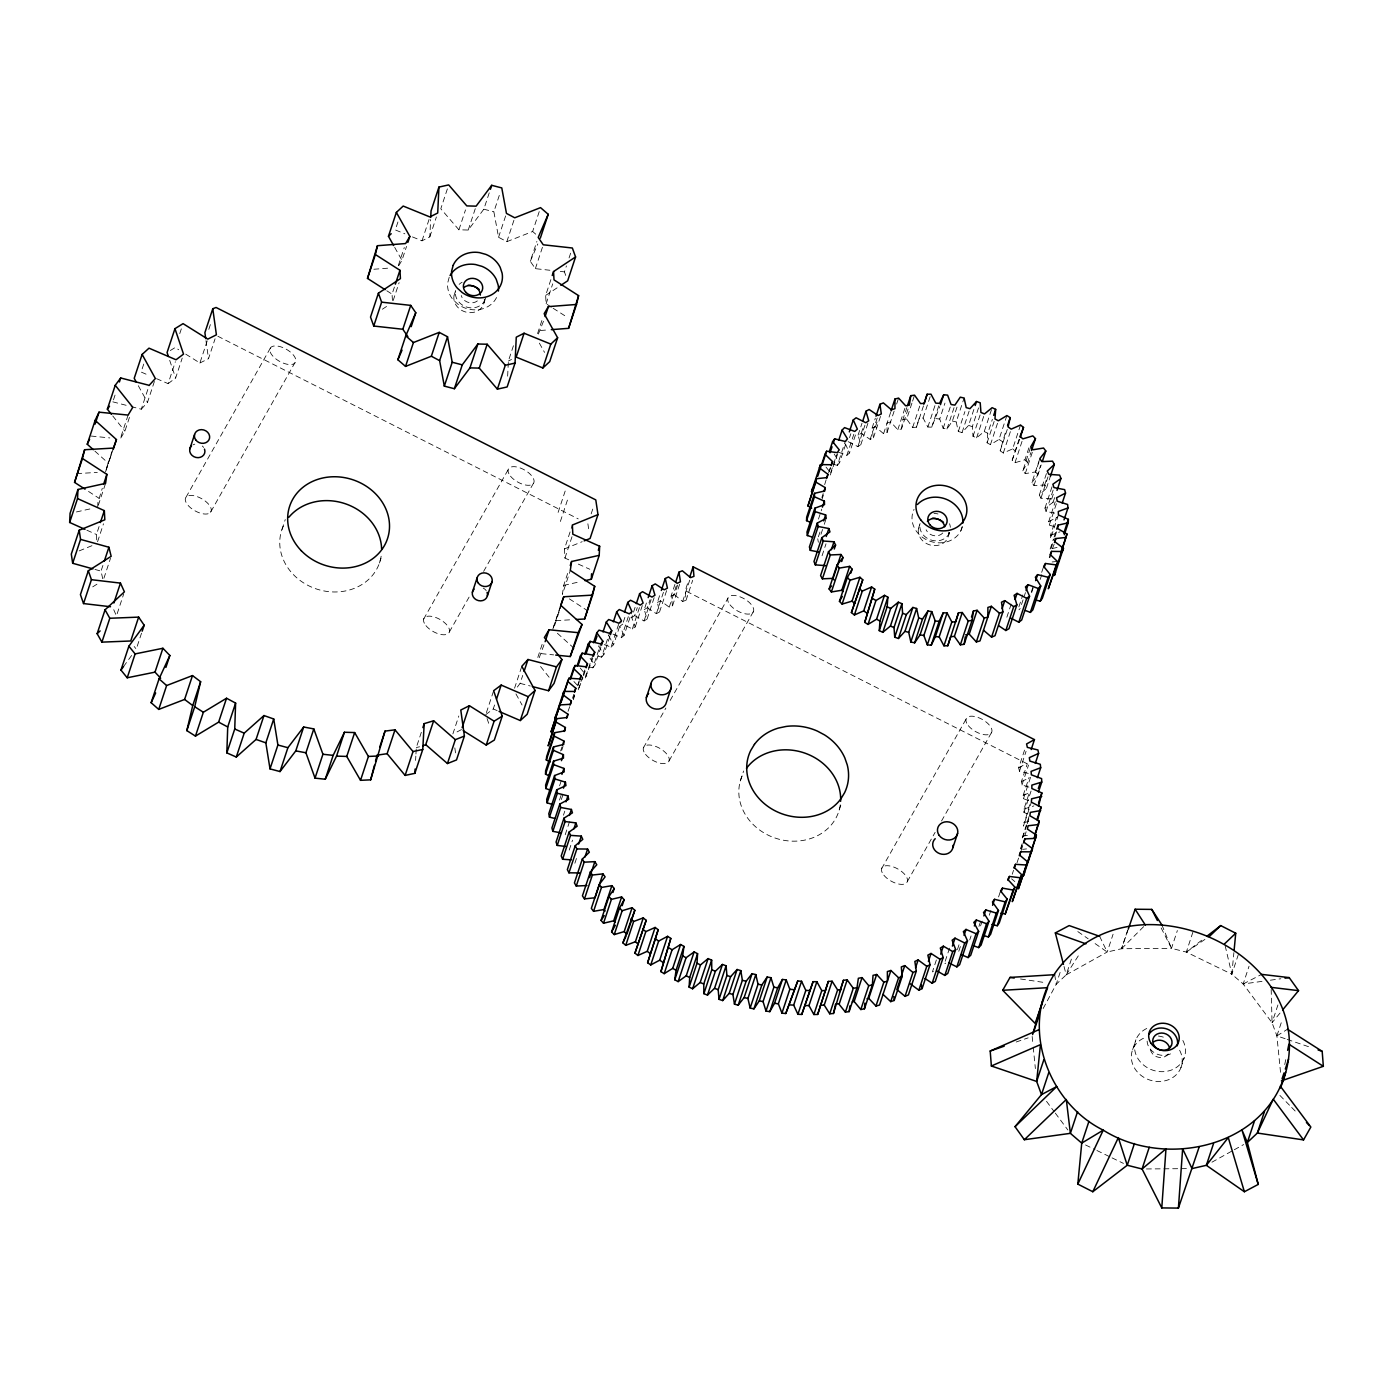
<?xml version="1.0" encoding="UTF-8"?>
<svg xmlns="http://www.w3.org/2000/svg" width="1393" height="1393" viewBox="0 0 1393 1393"><rect width="100%" height="100%" fill="white"/><g stroke="black" fill="none" stroke-linecap="round" stroke-linejoin="round"><path stroke-width="0.75" stroke-dasharray="5 3.75" d="M848.215 441.668L857.862 446.613L860.839 444.663L858.053 435.156L861.222 433.38L870.172 439.37L873.428 437.802L872.035 428.156L875.466 426.763L883.562 433.693L887.045 432.544L887.062 422.915L890.702 421.957L897.806 429.706L901.463 428.992L908.706 407.104M1029.636 804.788L1023.489 826.084L1031.377 802.211M1027.303 813.895L1023.977 812.432L1023.959 809.002L1029.88 791.102M1022.288 837.942L1029.706 814.365M99.077 526.554L96.448 534.512L96.918 543.67M97.684 507.226L97.893 502.647L102.281 488.299M567.648 573.428L563.695 585.373L562.406 594.341L570.294 570.468M568.779 559.812L564.949 558.088L564.461 548.912L572.366 525.039M412.467 236.932L422.009 240.815L429.81 236.862L430.629 219.589M507.644 376.162L508.375 361.048L513.634 345.133M415.584 760.421L415.828 756.12M415.95 753.961L416.315 747.501L421.574 731.586M1006.895 415.567L999.007 439.439L990.44 444.663L987.08 442.8L987.759 433.258L992.373 419.328M1280.533 1072.297L1276.893 1035.887L1272.053 1022.723L1243.183 983.98L1231.83 974.212L1233.885 952.638M901.463 428.992L902.89 419.554L906.843 407.609M1284.729 1064.583L1285.983 1058.471M1020.529 425.022L1012.641 448.894L1003.308 453.021L1000.191 450.81L1006.234 429.584M105.52 471.948L111.875 451.645M552.812 629.131L560.474 606.704M449.19 277.294L447.693 282.971A25.771 22.497 18.3 0 0 453.369 300.052L458.227 304.458A25.771 22.497 18.3 0 0 496.883 296.744M911.927 403.134L906.669 419.049L912.659 427.477L916.437 427.198L919.241 418.109L923.089 418.057L927.86 427.024L931.691 427.198L939.77 406.669M113.477 399.861L115.445 393.888M106.181 469.963L113.425 448.076M106.617 467.56L112.52 451.524M143.74 364.078L141.111 372.035L148.825 375.361M98.346 505.224L105.572 483.354M128.104 415.079L120.216 438.952L124.9 431.168L130.158 415.253M97.58 541.685L103.5 523.768M131.116 406.582L141.285 409.211L149.19 385.339M141.285 409.211L147.484 402.385L155.372 378.513M102.734 578.704L101.01 571.113L102.995 565.158M179.767 333.606L181.734 327.634M156.538 378.67L168.118 383.632L175.361 361.745M103.918 578.217L110.5 558.314M168.118 383.632L175.64 377.991L182.222 358.088M208.811 329.357L211.44 321.4M117.169 613.704L123.751 593.818M185.757 354.153L199.895 362.998L207.783 339.126M199.895 362.998L208.497 358.697L215.079 338.795M141.529 633.171L136.27 649.086L134.181 646.509M281.961 529.514L285.252 519.572M397.928 221.975L395.299 229.932L404.841 233.815M398.363 265.436L404.283 247.536M398.764 265.645L401.95 260.334L406.547 246.404M392.426 300.4L392.06 294.149L394.689 286.192M393.192 300.505L399.112 282.587M422.009 240.815L429.236 218.927M429.81 236.862L436.392 216.96M447.379 188.891L440.797 208.776L458.924 229.793L468.222 230.037L483.824 209.194L489.744 191.294M458.924 229.793L465.506 209.89M468.222 230.037L475.448 208.149M454.101 295.246L455.668 290.475A15.462 13.495 18.3 0 0 465.802 306.773A15.462 13.495 18.3 0 0 484.398 301.184M539.23 211.597L532.648 231.499L506.843 241.668L498.555 237.28L493.871 211.788L499.791 193.888M379.418 563.068L382.065 555.111M498.555 237.28L505.798 215.41M484.085 302.664L485.669 297.893M506.843 241.668L514.087 219.781M549.904 270.259L535.365 268.657L530.298 261.309L536.88 241.424M535.365 268.657L542.608 246.77M551.384 307.139L546.126 303.761L545.638 295.42L551.576 277.52M546.126 303.761L552.708 283.876M537.559 333.606L542.817 317.691M538.36 334.024L543.775 320.529M565.732 275.448L564.444 271.879L566.429 265.906M569.058 257.949L571.026 251.976M452.882 733.902L458.802 716.002M486.401 712.624L493.644 690.736M558.123 512.398L566.011 488.525M485.757 714.609L493.261 708.95L494.585 704.98M560.369 521.47L568.257 497.597M514.557 688.212L521.8 666.324M517.36 687.062L520.094 683.371L522.723 675.413M564.949 558.088L572.836 534.216M537.802 657.444L543.061 641.529M539.23 657.74L545.133 641.703M553.474 627.146L560.717 605.259M591.172 513.843L593.818 505.885M554.762 625.039L560.683 607.122M568.031 711.353L569.894 706.181M572.523 698.224L573.829 694.254M573.185 698.816L574.508 694.846M577.799 684.886L579.105 680.916M573.307 699.721L574.63 695.751M577.921 685.791L579.227 681.821M582.57 676.737L577.956 690.667L582.918 677.747M583.232 674.752L585.861 666.794M583.58 675.762L586.209 667.804M560.613 750.984L561.936 746.996M592.861 655.11L584.956 678.983L592.774 658.227M561.71 750.409L563.033 746.422M589.309 666.951L592.843 667.804L600.731 643.932M592.843 667.804L594.933 665.088L601.515 645.203M598.067 656.12L601.55 657.165L609.455 633.293M559.603 785.791L561.571 779.819M601.55 657.165L603.865 654.588L610.447 634.703M559.498 800.07L561.483 794.097M604.249 644.628L611.074 647.118L618.98 623.246M561.362 799.53L563.329 793.557M611.074 647.118L613.582 644.715L621.47 620.843M623.315 622.131L625.283 616.159M613.024 634.128L621.365 637.715L629.253 613.843M563.451 815.201L564.757 811.214M621.365 637.715L624.047 635.469L631.952 611.597M624.047 635.469L619.885 626.275L622.654 624.116L632.37 628.974L635.243 626.902L631.726 617.552L635.661 605.607M631.726 617.552L634.668 615.567L637.298 607.609M632.37 628.974L640.275 605.102M565.21 834.72L570.468 818.805M635.243 626.902L643.131 603.03M634.668 615.567L644.054 620.965L647.083 619.067L644.245 609.577L647.536 599.617M644.245 609.577L647.327 607.783L649.974 599.826M644.054 620.965L651.959 597.092M569.232 850.096L572.523 840.153M647.083 619.067L654.971 595.194M647.327 607.783L656.364 613.686L659.533 611.997L657.374 602.403L660.665 592.443M656.364 613.686L664.269 589.814M574.874 863.242L576.859 857.27M659.533 611.997L667.439 588.125M657.374 602.403L660.613 600.801L669.249 607.191L672.558 605.694L671.095 596.047L675.03 584.102M669.249 607.191L677.137 583.319M671.095 596.047L674.456 594.654L677.747 584.694M672.558 605.694L680.446 581.821M674.456 594.654L682.64 601.515L686.07 600.209L685.217 590.684L688.508 580.742M682.64 601.515L690.545 577.642M686.07 600.209L692.652 580.324M824.673 484.625L826.589 478.304M828.626 472.697L830.594 466.725M829.305 471.583L830.628 467.595M821.87 497.527L823.176 493.54M822.149 498.92L823.455 494.933M830.768 472.523L836.688 454.623M830.245 474.996L839.161 449.747M818.475 519.101L821.766 509.141M833.815 464.461L837.332 465.349L845.238 441.477M837.332 465.349L839.561 462.72L846.805 440.832M849.521 437.681L850.844 433.711M818.387 536.81L821.034 528.852M838.36 452.133L846.857 455.319L854.762 431.447M820.982 534.25L823.629 526.293M824.273 524.308L826.258 518.335M740.31 780.968L743.601 771.025M846.857 455.319L849.486 453.021L856.068 433.119M858.053 435.156L862.006 423.228M861.222 433.38L863.852 425.422M857.862 446.613L865.105 424.726M822.062 555.755L826.014 543.827M860.839 444.663L868.727 420.79M872.035 428.156L875.326 418.196M870.172 439.37L878.06 415.497M875.466 426.763L878.095 418.805M873.428 437.802L881.316 413.93M883.562 433.693L890.806 411.823M887.045 432.544L894.95 408.671M896.622 404.057L898.589 398.085M897.806 429.706L905.694 405.833M912.589 401.132L914.557 395.177M912.659 427.477L920.547 403.604M916.437 427.198L923.663 405.311M923.089 418.057L930.994 394.184M927.86 427.024L935.765 403.152M931.691 427.198L938.934 405.311M956.991 407.122L952.377 421.052L946.979 428.992L943.165 428.382L939.7 419.014L944.959 403.099M943.165 428.382L951.071 404.51M946.979 428.992L954.222 407.104M918.509 528.26L920.094 523.489A15.462 13.495 18.3 0 0 932.213 540.362A15.462 13.495 18.3 0 0 950.096 530.837M973.864 409.472L968.605 425.387L962.041 432.544L958.314 431.499L956.207 421.905L964.095 398.032M958.314 431.499L964.896 411.597M962.041 432.544L969.946 408.671M839.195 810.029L841.825 802.072M991.468 409.681L984.242 431.551L976.615 437.802L973.028 436.34L972.314 426.676L978.896 406.773M973.028 436.34L980.933 412.467M976.615 437.802L984.503 413.93M948.529 535.609L949.573 532.422M987.08 442.8L994.968 418.927M960.909 530.611L962.215 526.624M990.44 444.663L998.346 420.79M1000.191 450.81L1008.097 426.937M1003.308 453.021L1011.196 429.148M1028.87 447.849L1024.935 459.777L1014.975 462.737L1012.189 460.195L1020.076 436.322M1012.189 460.195L1019.589 439.387M1014.975 462.737L1022.862 438.865M1038.934 461.954L1035.643 471.896L1025.248 473.62L1022.81 470.799L1030.716 446.927M1022.81 470.799L1027.581 462.511L1030.855 452.568M1025.248 473.62L1032.492 451.75M1054.623 513.094L1046.073 511.457L1044.976 508.114L1053.056 502.351L1051.698 498.99L1040.937 498.206L1039.352 494.968L1046.456 488.246L1044.628 485.043L1033.954 485.513L1031.934 482.466L1039.822 458.593M1033.954 485.513L1040.536 465.628M1031.934 482.466L1037.907 474.891L1041.198 464.949M1039.352 494.968L1047.257 471.095M1044.628 485.043L1047.257 477.085M1040.937 498.206L1048.825 474.334M1046.456 488.246L1050.392 476.302M1006.86 617.221L1012.119 601.306M1044.976 508.114L1052.864 484.242M1046.073 511.457L1053.979 487.585M1051.698 498.99L1054.327 491.032M1053.056 502.351L1055.041 496.378M1018.875 606.878L1022.81 594.933M1054.501 526.711L1049.295 525.074L1048.685 521.661L1055.25 501.759M1021.487 604.562L1025.44 592.634M1049.295 525.074L1057.2 501.201M1031.325 591.955L1033.293 585.983M1031.673 592.565L1033.641 586.592M1058.436 514.94L1050.531 538.812L1050.409 535.382L1056.329 517.465M1041.685 572.349L1043.67 566.376M1040.205 579.418L1042.852 571.461M1050.148 549.034L1053.439 539.091M1054.101 537.106L1056.73 529.148M1051.088 548.442L1054.379 538.499M1055.041 536.497L1057.008 530.541M1052.499 548.494L1054.153 544.193M936.357 959.986L932.422 971.931L933.972 971.025M949.521 948.18L944.262 964.095L945.743 963.103M957.426 949.556L959.394 943.601M1028.278 773.428L1019.467 771.252L1018.683 767.839L1024.604 749.939M958.784 951.297L961.414 943.34M1019.467 771.252L1026.049 751.367M1028.922 787.097L1021.974 784.956L1021.435 781.525L1027.355 763.625M969.737 939.892L971.06 935.922M1021.974 784.956L1028.539 765.07M978.931 926.449L980.898 920.477M1028.591 800.592L1023.472 798.694L1023.193 795.264L1029.114 777.364M980.585 925.875L983.214 917.917M1023.472 798.694L1031.377 774.821M989.291 915.236L991.92 907.278M1023.977 812.432L1031.882 788.56M998.572 896.953L1000.54 890.98M1022.654 837.628L1026.606 825.701M1027.25 823.698L1029.235 817.726M1012.223 874.282L1013.547 870.294M1022.183 843.67L1020.216 849.643L1026.537 848.912M1024.83 835.713L1026.136 831.743M1020.825 848.981L1022.131 844.994M1016.994 862.807L1018.701 857.775M1021.173 850.514L1023.803 842.556M1060.125 972.418L1056.207 984.276L1043.165 1008.515M1054.693 974.682L1056.207 984.276L1066.202 974.856L1071.426 959.046M1064.026 966.463L1066.202 974.856L1107.209 952.011L1113.077 934.233M1095.107 943.601L1107.209 952.011L1121.539 948.737L1128.069 928.992M1132.666 1049.591L1135.904 1039.805M1128.33 928.974L1121.539 948.737L1171.478 948.337L1177.364 930.559M1238.36 954.466L1231.83 974.212L1186.314 952.081L1192.843 932.317M1180.898 1067.735L1184.12 1057.949M1262.006 981.369L1243.183 983.98L1249.051 966.202M1279.993 1013.094L1272.053 1022.723L1277.938 1004.945M1285.13 1038.69L1276.893 1035.887L1282.117 1020.094M210.552 512.293L211.266 510.622A14.435 6.93 29.5 0 0 193.766 495.699A14.435 6.93 29.5 0 0 189.152 506.512A14.435 6.93 29.5 0 0 210.552 512.293L295.821 361.135A14.435 6.93 29.5 0 0 278.321 346.213A14.435 6.93 29.5 0 0 273.707 357.026A14.435 6.93 29.5 0 0 295.107 362.807M530.298 261.309L537.802 243.949M643.444 747.78L665.889 708.027M670.172 700.453L727.912 598.241M669.075 760.857L753.543 611.318M881.665 868.553L966.133 719.032M907.331 881.543L935.121 832.335M941.546 820.982L991.799 732.021M186.035 497.197L270.59 347.71M423.698 619.014L508.253 469.528M449.382 631.934L469.72 595.978M483.632 571.391L533.937 482.448M1168.222 1053.944L1167.891 1054.466A9.786 8.55 18.3 0 1 1156.625 1056.73A9.786 8.55 18.3 0 1 1150.374 1047.344M1066.202 974.856L1080.132 952.969M123.524 666.585L132.439 654.344M1018.962 609.786L1020.181 608.549M1121.539 948.737L1145.29 925.004M1161.17 927.947L1171.478 948.337L1186.314 952.081L1203.535 938.83M1186.314 952.081L1209.594 936.235M382.378 309.229L387.463 305.851M545.638 295.42L557.513 287.567M92.722 586.871L97.998 583.528M1276.893 1035.887L1287.498 1029.235M170.312 350.531L175.17 347.519L178.687 349.73M461.483 729.584L454.397 733.293M1211.945 1162.197L1232.439 1150.775M1234.302 1149.747L1243.636 1144.558M1018.683 767.839L1026.571 763.486L685.217 590.684M1048.685 521.661L1057.635 516.942M1243.183 983.98L1261.623 974.369M508.375 361.048L511.492 359.464M1021.435 781.525L1028.852 778.13M79.192 550.897L92.983 545.272M564.461 548.912L582.204 541.685M1023.193 795.264L1030.872 792.338M1050.409 535.382L1060.073 531.813M1016.176 1042.016L1028.156 1037.855M1023.959 809.002L1033.85 805.938M1023.698 822.688L1031.83 820.703M1052.185 548.563L1060.352 546.683M76.441 511.945L91.311 508.637M563.695 585.373L580.707 581.595M416.315 747.501L419.572 746.805M1022.462 836.253L1030.768 834.773M1270.381 980.202L1280.846 978.757M902.89 419.554L906.669 419.049M1052.115 561.971L1058.454 561.292M373.899 269.249L389.047 268.083M540.484 330.489L549.138 329.828M76.737 473.603L97.301 472.419M555.859 620.634L570.259 619.815M1146.422 1168.953L1187.672 1168.623M91.137 436.044L109.821 437.924M541.181 653.63L553.63 654.884M935.835 418.614L939.7 419.014M560.299 271.409L564.444 271.879M1020.512 978.983L1045.708 982.709M952.377 421.052L956.207 421.905M483.824 209.194L493.871 211.788M112.816 401.846L129.079 406.059M520.094 683.371L530.263 686M94.95 569.441L101.01 571.113M1287.184 1039.404L1309.838 1047.118M968.605 425.387L972.314 426.676M493.261 708.95L497.127 710.604M578.339 564.113L589.814 569.267M86.871 530.211L96.448 534.512M984.242 431.551L987.759 433.258M1085.53 1144.959L1095.002 1149.573M1096.9 1150.496L1110.169 1156.956M1112.067 1157.879L1123.455 1163.399M217.848 336.253L578.199 518.875M999.007 439.439L1002.281 441.511M553.143 308.271L567.195 317.256M386.801 290.771L392.06 294.149M569.371 598.868L586.819 610.221M88.525 491.45L98.99 498.241M1077.816 931.586L1088.177 938.795M1012.641 448.894L1015.636 451.315M1011.579 878.844L1014.835 881.595M532.648 231.499L535.713 234.163M557.392 633.258L574.125 648.354M94.863 451.088L108.567 463.451M1279.888 1095.403L1290.214 1105.955M1291.677 1107.452L1297.58 1113.477M1024.935 459.777L1027.581 462.511M573.916 681.525L579.627 687.707M580.237 668.048L586.853 676.145M826.032 467.125L831.255 473.62M540.536 666.498L549.991 678.339M112.746 415.95L124.9 431.168M1035.643 471.896L1037.907 474.891M1046.526 1101.341L1054.048 1111.457M1055.319 1113.129L1067.874 1129.984M590.11 658.349L594.933 665.088M598.415 645.882L603.865 654.588M834.198 453.996L839.561 462.72M115.723 614.278L112.572 606.982M539.352 343.131L544.541 352.377M394.689 247.379L401.95 260.334M515.95 693.906L522.062 705.015M138.307 385.722L147.484 402.385M608.758 635.73L613.582 644.715M1099.634 936.305L1107.209 952.011M845.377 443.827L849.486 453.021M1161.936 925.022L1171.478 948.337M487.062 718.527L489.047 724.395M169.702 360.352L175.64 377.991M818.353 542.225L817.743 538.795M1225.161 945.76L1231.83 974.212M587.881 523.785L588.821 530.071M454.832 747.919L455.668 753.944M205.99 340.658L208.497 358.697M1032.161 1036.462L1033.014 1045.029M1033.223 1047.17L1035.382 1068.588M1271.182 989.413L1272.053 1022.723M381.142 556.225A51.541 44.994 18.3 0 1 315.88 588.786A51.541 44.994 18.3 0 1 284.868 523.071M193.018 444.855A7.731 6.756 18.3 0 1 194.794 444.175M202.298 446.021A7.731 6.756 18.3 0 1 203.622 447.449M483.214 588.125A7.731 6.756 18.3 0 1 486.209 590.649M477.346 300.923A9.786 8.55 18.3 0 1 461.257 295.525M484.329 299.129A15.462 13.495 18.3 0 1 466.167 312.154A15.462 13.495 18.3 0 1 455.372 291.955M459.15 284.364A15.462 13.495 18.3 0 1 462.145 282.222M962.284 526.937A25.771 22.497 18.3 0 1 929.584 541.076A25.771 22.497 18.3 0 1 914.034 509.385M942.765 532.997A9.786 8.55 18.3 0 1 926.153 529.81M948.755 532.074A15.462 13.495 18.3 0 1 930.628 545.133A15.462 13.495 18.3 0 1 919.78 524.969M934.006 513.46A15.462 13.495 18.3 0 1 937.994 513.965M949.538 523.733A15.462 13.495 18.3 0 1 950.339 527.285M1170.503 1053.874A15.462 13.495 18.3 0 1 1147.118 1041.111M1179.627 1050.252A25.771 22.497 18.3 0 1 1168.03 1079.906A25.771 22.497 18.3 0 1 1133.937 1067.073A25.771 22.497 18.3 0 1 1145.516 1037.419M1158.454 1036.061A25.771 22.497 18.3 0 1 1164.966 1037.698M1182.849 1040.467A25.771 22.497 18.3 0 1 1171.269 1070.103A25.771 22.497 18.3 0 1 1137.176 1057.287A25.771 22.497 18.3 0 1 1148.755 1027.634M840.292 804.841A51.541 44.994 18.3 0 1 776.545 838.516A51.541 44.994 18.3 0 1 742.835 774.369M510.5 476.18A14.435 6.93 29.5 0 0 532.944 483.963A14.435 6.93 29.5 0 0 519.815 467.822A14.435 6.93 29.5 0 0 510.5 476.18M425.962 625.666A14.435 6.93 29.5 0 0 448.389 633.449A14.435 6.93 29.5 0 0 435.278 617.308A14.435 6.93 29.5 0 0 425.962 625.666M730.036 604.858A14.435 6.93 29.5 0 0 752.516 612.816A14.435 6.93 29.5 0 0 739.631 596.674A14.435 6.93 29.5 0 0 730.036 604.858M968.327 725.649A14.435 6.93 29.5 0 0 990.789 733.519A14.435 6.93 29.5 0 0 977.782 717.378A14.435 6.93 29.5 0 0 968.327 725.649M645.568 754.379A14.435 6.93 29.5 0 0 668.048 762.354A14.435 6.93 29.5 0 0 655.163 746.213A14.435 6.93 29.5 0 0 645.568 754.379M883.859 875.187A14.435 6.93 29.5 0 0 906.321 883.058A14.435 6.93 29.5 0 0 893.313 866.899A14.435 6.93 29.5 0 0 883.859 875.187"/><path stroke-width="1.5" d="M1020.233 437.402L1023.524 427.442L1020.529 425.022L1011.196 429.148L1008.097 426.937L1010.186 417.639L1006.895 415.567L998.346 420.79L994.968 418.927L995.664 409.368L992.129 407.679L984.503 413.93L980.933 412.467L980.219 402.803L976.51 401.515L969.946 408.671L966.202 407.627L964.095 398.032L960.282 397.179L954.884 405.119L951.071 404.51L947.606 395.142L943.723 394.741L939.596 403.326L935.765 403.152L930.994 394.184L927.129 394.236L924.325 403.326L920.547 403.604L914.557 395.177L910.778 395.682L909.368 405.119L905.694 405.833L898.589 398.085L894.95 399.042L894.95 408.671L891.45 409.821L883.354 402.89L879.923 404.283L875.988 416.211M1285.6 1072.175C1264.513 1147.588 1164.861 1168.988 1103.239 1130.158C1043.653 1100.696 1015.863 1014.661 1063.399 962.546C1146.195 868.396 1332.526 964.374 1280.376 1087.968M548.859 775.657L545.534 774.195L545.621 770.782L553.526 746.909L563.695 744.437L563.904 741.041L554.222 736.113L554.553 732.718L564.931 730.872L565.401 727.512L556.033 722.044L556.625 718.701L567.177 717.482L567.891 714.174L558.906 708.201L559.742 704.928L570.399 704.318L571.374 701.079L562.789 694.619L563.869 691.416L574.612 691.45L575.814 688.281L567.665 681.386L568.988 678.252L579.767 678.931L581.212 675.849L573.55 668.518L575.1 665.488L585.861 666.794L587.515 663.834L580.376 656.103L582.152 653.195L592.861 655.11L594.741 652.272L588.142 644.175L590.127 641.389L600.731 643.932L602.838 641.215L596.796 632.788L599.007 630.158L609.455 633.293L611.753 630.716L606.321 622.009L608.724 619.519L618.98 623.246L621.47 620.843L616.664 611.858L619.258 609.525L629.253 613.843L631.952 611.597L627.773 602.403L630.541 600.244L640.275 605.102L643.131 603.03L639.613 593.679L642.556 591.694L651.959 597.092L654.971 595.194L652.133 585.704L655.232 583.911L664.269 589.814L667.439 588.125L665.279 578.513L668.518 576.928L677.137 583.319L680.446 581.821L678.983 572.175L682.344 570.782L690.545 577.642L693.958 576.336L693.122 566.812L1034.459 739.613L1031.168 749.556M545.534 774.195L553.439 750.322L553.526 746.909M553.439 750.322L563.416 754.693L563.451 758.123L553.543 761.187L545.638 785.06L545.795 788.508L550.914 790.406M1038.481 806.286L1041.86 792.93L1031.882 788.56L1031.847 785.13L1041.755 782.065L1041.598 778.617L1031.377 774.821L1031.081 771.391L1040.693 767.717L1040.292 764.287L1029.862 761.083L1029.323 757.653L1038.603 753.404L1037.942 749.991L1027.355 747.379L1026.571 743.966L1034.459 739.613M205.711 338.656L204.893 332.631L212.781 308.758L216.054 307.47L595.786 499.913L597.98 514.609L572.366 525.039L572.836 534.216L599.634 546.248L599.216 555.354L571.6 561.501L570.294 570.468L594.724 586.349L592.53 595.124L563.765 596.761L560.717 605.259L582.03 624.482L578.147 632.666L549.068 629.758L544.384 637.541L561.936 659.533L556.469 666.864L527.999 659.498L521.8 666.324L535.051 690.423L528.173 696.674L501.167 685.077L493.644 690.736L502.211 716.194L494.115 721.191L469.389 705.711L460.787 710.03L464.391 736.079L455.337 739.666L433.641 720.79L424.203 723.629L422.758 749.469L414.853 773.341L405.119 775.413L413.007 751.541L395.003 729.828L385.025 731.099L370.66 779.836L360.526 780.324L368.414 756.451L354.658 732.561L344.437 732.248L336.549 756.12L325.248 779.244L315.027 778.13L322.932 754.257L313.808 728.905L303.674 727.007L295.786 750.879L280.01 771.565L270.016 768.884L277.904 745.011L273.724 718.98L263.974 715.549L256.068 739.422L236.288 757.043L226.833 752.882L227.721 726.972L235.609 703.099L226.537 698.241L203.361 712.241L195.455 736.113L186.819 730.611L192.739 705.572L200.627 681.699L192.495 675.57L166.62 685.548L158.732 709.42L151.158 702.716L159.063 678.844L169.842 655.476L162.911 648.267L135.121 653.909L127.216 677.782L155.006 672.14L162.911 648.267M226.833 752.882L234.738 729.009L235.609 703.099M879.923 404.283L881.316 413.93L878.06 415.497L869.11 409.49L865.958 411.283L868.727 420.79L865.767 422.741L856.103 417.796L853.265 419.955L857.374 429.148L854.762 431.447L844.558 427.616L842.086 430.124L847.466 438.847L845.238 441.477L834.668 438.83L832.614 441.616L839.161 449.747L837.35 452.638L826.606 451.228L825.004 454.257L832.596 461.64L831.255 464.74L820.512 464.6L819.38 467.822L827.912 474.316L827.042 477.59L816.472 478.704L815.828 482.082L825.161 487.585L824.778 490.963L814.574 493.314L814.452 496.779L824.395 501.184L824.517 504.614L814.853 508.184L806.965 532.056L807.331 535.539L812.537 537.158M1023.524 427.442L1020.076 436.322L1022.862 438.865L1032.822 435.905L1035.469 438.638L1030.716 446.927L1033.136 449.747L1043.549 448.024L1045.795 451.019L1039.822 458.593L1041.842 461.64L1052.516 461.17L1054.344 464.374L1047.257 471.095L1048.825 474.334L1059.603 475.117L1060.961 478.478L1052.864 484.242L1053.979 487.585L1064.652 489.639L1065.523 493.07L1056.573 497.789L1057.2 501.201L1067.595 504.458L1067.961 507.94L1058.314 511.51L1058.436 514.94L1068.379 519.345L1068.239 522.81L1058.053 525.161L1057.67 528.539L1066.986 534.041L1058.454 561.292M810.534 522.41L806.547 520.651L806.686 517.186L814.574 493.314M84.956 529.34L69.65 522.462L70.068 513.355L77.956 489.483L105.572 483.354L106.878 474.369L82.448 458.506L84.642 449.73L113.425 448.076L116.455 439.579L95.142 420.355L99.042 412.171L128.104 415.079L132.788 407.296L115.236 385.304L120.703 377.973L149.19 385.339L155.372 378.513L142.121 354.431L148.999 348.163L176.023 359.76L183.528 354.118L174.961 328.661L183.058 323.646L207.783 339.126L216.403 334.825L212.781 308.758M69.65 522.462L77.538 498.59L77.956 489.483M77.538 498.59L104.336 510.639L104.823 519.798L79.192 530.245L71.304 554.118L72.662 563.277L92.913 568.884M584.956 580.655L591.329 579.227L591.572 573.777M430.733 217.43L431.046 210.952L438.934 187.08L448.685 184.903L466.812 205.903L476.11 206.164L491.712 185.321L501.776 187.916L506.46 213.408L514.748 217.796L540.536 207.627L548.215 214.296L540.31 238.168M438.934 187.08L437.715 212.99L429.897 216.942L403.186 206.06L396.361 212.415L388.455 236.288L393.644 245.534M396.361 212.415L409.838 236.444L405.607 243.549L377.468 245.708L375.379 254.536L399.948 270.277L400.435 278.617L378.408 293.209L381.63 302.159L410.709 305.38L415.776 312.728L405.763 335.87L397.876 359.742L405.537 366.411L413.425 342.539L439.23 332.37L447.519 336.758L439.631 360.63L444.315 386.122L454.362 388.717L469.963 367.874L479.262 368.118L497.388 389.135L507.139 386.958L515.044 363.085L516.263 337.176L524.081 333.223L550.792 344.106L557.618 337.75L544.141 313.704L548.372 306.617L576.51 304.458L578.6 295.629L554.014 279.889L553.543 271.548L575.57 256.939L572.349 248.006L543.253 244.785L538.203 237.437L548.215 214.296M414.853 773.341L415.097 769.04M876.65 974.473L868.744 998.346L875.953 1006.042L883.841 982.169L876.65 974.473L873.028 975.344L872.384 984.921L864.478 1008.793L860.822 1009.542L868.727 985.669L862.058 977.607L858.367 978.269L857.008 987.724L849.121 1011.597L845.394 1012.136L853.282 988.264L847.188 979.871L843.427 980.289L833.484 1013.477L829.706 1013.791L837.611 989.918L832.109 981.229L828.313 981.438L817.674 1014.435L813.878 1014.522L821.766 990.649L816.89 981.699L813.059 981.682L801.759 1014.435L797.928 1014.296L805.816 990.423L801.567 981.264L797.736 981.02L785.774 1013.512L781.943 1013.146L789.831 989.274L786.244 979.923L782.413 979.453L774.525 1003.326L769.807 1011.649L765.993 1011.074L773.881 987.202L770.973 977.712L767.16 977.015L759.272 1000.888L753.926 1008.863L750.148 1008.062L758.036 984.189L755.807 974.595L752.046 973.69L744.141 997.562L738.203 1005.171L734.459 1004.144L742.365 980.272L740.815 970.625L737.106 969.493L729.218 993.366L722.706 1000.574L719.014 999.338L726.92 975.466L726.084 965.802L722.445 964.461L714.539 988.334L707.487 995.09L703.883 993.662L711.771 969.789L711.649 960.143L708.097 958.593L700.191 982.465L692.617 988.769L689.117 987.115L689.692 977.538L697.58 953.665L694.132 951.924L686.07 957.74L678.165 981.612L674.769 979.767L676.058 970.294L683.946 946.422L680.602 944.489L672.088 949.782L664.2 973.655L660.926 971.635L670.799 938.429L667.595 936.322L658.663 941.059L650.757 964.931L647.623 962.737L658.192 929.723L655.128 927.442L645.83 931.621L637.924 955.494L634.947 953.125L646.178 920.338L643.27 917.883L633.641 921.487L625.736 945.359L622.915 942.835L634.825 910.308L632.091 907.714L622.149 910.726L614.243 934.599L611.614 931.917L619.502 908.044L624.151 899.704L621.609 896.953L611.405 899.356L603.517 923.228L601.062 920.425L608.95 896.552L614.226 888.525L611.875 885.652L601.48 887.445L593.575 911.318L603.97 909.525L611.875 885.652M689.117 987.115L697.005 963.242L697.58 953.665M864.478 1008.793L864.879 1003.047M1199.199 1146.874L1178.408 1208.097L1161.779 1207.923L1165.976 1148.859L1142.068 1168.988L1127.25 1165.245L1092.809 1191.729L1077.816 1184.102L1081.734 1143.113L1088.926 1121.382M1178.408 1208.097L1182.64 1148.877L1192.025 1168.588L1206.355 1165.314L1228.278 1137.576L1244.384 1191.746L1258.227 1184.416L1247.362 1142.469L1241.981 1130.019L1258.227 1184.416M977.12 610.291L969.232 634.163L976.336 641.912L984.242 618.039L977.12 610.291L973.463 611.005L972.035 620.442L964.148 644.315L960.369 644.82L968.257 620.947L962.267 612.52L958.488 612.798L947.797 645.76L943.949 645.812L951.837 621.94L947.066 612.972L943.235 612.798L935.347 636.671L931.203 645.255L927.338 644.855L935.225 620.982L931.76 611.614L927.947 611.005L920.059 634.877L914.661 642.817L910.83 641.964L918.718 618.092L916.611 608.497L912.885 607.452L904.997 631.325L898.433 638.482L894.724 637.193L902.612 613.32L901.898 603.674L898.311 602.194L890.423 626.066L882.796 632.318L879.262 630.629L879.958 621.069L887.863 597.197L884.485 595.333L875.936 600.557L868.031 624.43L864.74 622.358L874.734 589.187L871.618 586.975L862.284 591.102L854.397 614.975L851.402 612.554L862.755 579.801L859.951 577.259L850.009 580.219L842.103 604.092L839.457 601.358L847.362 577.486L852.116 569.197L849.678 566.376L839.283 568.1L831.377 591.973L841.79 590.249L849.678 566.376M879.262 630.629L887.167 606.756L887.863 597.197M1234.094 950.479L1235.73 933.223L1220.738 925.596L1206.965 936.183M550.2 761.954L546.317 759.986L546.665 756.591L554.553 732.718M1037.437 820.477L1041.076 807.139L1031.377 802.211L1031.604 798.816L1041.772 796.343M674.769 979.767L682.674 955.894L683.946 946.422M849.121 1011.597L849.922 1005.92M964.148 644.315L965.279 636.775M1034.059 838.464L1039.248 821.208L1029.88 815.741L1030.35 812.38L1040.728 810.534M1066.359 537.419L1055.79 538.534L1054.919 541.807L1063.451 548.302L1054.431 575.396L1055.563 572.175M811.666 508.149L807.94 505.955L816.472 478.704M1287.637 1050.322L1288.891 1044.21L1323.35 1066.307L1322.183 1051.332L1287.498 1029.235M660.926 971.635L670.799 938.429M833.484 1013.477L835.539 1004.161L838.69 1003.778L845.394 1012.136M864.74 622.358L874.734 589.187M1032.579 1034.599L1042.312 1001.706M186.819 730.611L194.707 706.739L200.627 681.699M385.043 289.64L367.491 278.408L377.468 245.708M551.297 329.653L568.605 328.33L578.6 295.629M85.025 489.169L74.56 482.378L84.642 449.73M576.423 619.467L584.642 618.997L594.724 586.349M1038.656 824.534L1028.104 825.77L1027.39 829.079L1036.392 835.051L1035.556 838.325L1024.882 838.934L1023.925 842.173L1032.509 848.633L1023.524 875.709L1024.604 872.506M370.66 779.836L374.438 765.332M375.518 761.187L377.137 754.971M647.623 962.737L658.192 929.723M817.674 1014.435L828.313 981.438M947.797 645.76L950.601 636.671L954.379 636.392L960.369 644.82M958.488 612.798L955.702 621.887L951.837 621.94M74.56 482.378L82.448 458.506M93.348 449.713L87.254 444.228L95.142 420.355M95.09 424.116L99.042 412.171M111.388 414.261L107.348 409.176L115.236 385.304M119.398 381.961L120.703 377.973M72.662 563.277L80.568 539.404L79.192 530.245M142.121 354.431L134.216 378.304L136.253 382.013M113.181 449.521L116.455 439.579M103.587 484.329L106.878 474.369M100.383 522.567L104.336 510.639M80.568 539.404L108.915 547.24L111.161 556.329L88.316 570.764L80.428 594.637L83.528 603.569L110.5 606.739M83.528 603.569L91.433 579.697L88.316 570.764M174.961 328.661L167.073 352.533L168.379 356.434M104.301 561.17L108.915 547.24M105.05 609.821L109.803 618.266L138.638 617.116L130.75 640.989L101.898 642.138L97.144 633.693L105.05 609.821L124.412 591.833L120.46 583.11L91.433 579.697M113.878 602.995L120.46 583.11M101.898 642.138L109.803 618.266M189.796 448.981L194.532 434.651M127.216 677.782L120.965 670.085L128.87 646.213L144.175 625.213L138.638 617.116M142.19 631.186L144.175 625.213M165.889 667.421L169.842 655.476M158.732 709.42L184.607 699.443L192.495 675.57M195.455 736.113L218.631 722.114L226.537 698.241M367.491 278.408L375.379 254.536M378.408 293.209L370.521 317.082L373.742 326.032L402.821 329.253L407.888 336.601M373.742 326.032L381.63 302.159M236.288 757.043L244.193 733.171L263.974 715.549M407.87 242.417L409.838 236.444M395.351 284.189L399.948 270.277M270.016 768.884L265.837 742.852L273.724 718.98M402.821 329.253L410.709 305.38M411.179 326.659L415.776 312.728M280.01 771.565L287.898 747.693L303.674 727.007M405.537 366.411L431.342 356.242L439.23 332.37M490.406 189.309L491.712 185.321M315.027 778.13L305.92 752.777L313.808 728.905M444.315 386.122L452.203 362.25L447.519 336.758M325.248 779.244L333.153 755.372L344.437 732.248M454.362 388.717L462.267 364.844L477.869 344.001L487.167 344.245L505.293 365.262L497.388 389.135M469.963 367.874L477.869 344.001M360.526 780.324L346.753 756.434L354.658 732.561M479.262 368.118L487.167 344.245M379.767 747.014L385.025 731.099M524.081 333.223L516.176 357.096L542.887 367.978L549.713 361.623L557.618 337.75M405.119 775.413L387.115 753.7L395.003 729.828M552.22 275.535L553.543 271.548M545.081 316.559L548.372 306.617M575.57 256.939L567.665 280.811L560.891 285.321M422.897 727.599L424.203 723.629M542.887 367.978L550.792 344.106M472.384 592.182L477.12 577.869M422.706 745.864L425.736 744.663L433.641 720.79M568.605 328.33L576.51 304.458M487.393 595.856L492.129 581.543M425.736 744.663L447.449 763.538L455.337 739.666M462.145 727.599L469.389 705.711M464.391 736.079L456.504 759.951L447.449 763.538M496.552 699.007L501.167 685.077M463.26 730.698L486.227 745.063L494.115 721.191M502.211 716.194L494.323 740.066L486.227 745.063M524.047 671.443L527.999 659.498M570.277 565.471L571.6 561.501M545.133 641.703L549.068 629.758M499.06 711.44L520.285 720.547L528.173 696.674M560.474 606.704L563.765 596.761M535.051 690.423L527.163 714.296L520.285 720.547M597.98 514.609L590.075 538.482L584.172 540.884M532.3 686.54L548.581 690.736L556.469 666.864M561.936 659.533L554.048 683.406L548.581 690.736M598.311 550.235L599.634 546.248M591.329 579.227L599.216 555.354M555.72 655.093L570.242 656.538L578.147 632.666M582.03 624.482L570.242 656.538M584.642 618.997L592.53 595.124M563.869 691.416L554.884 718.492L555.964 715.288M567.665 681.386L551.001 732.074L558.906 708.201M561.1 702.124L568.988 678.252M556.625 718.701L548.145 745.917L556.033 722.044M570.259 678.461L573.55 668.518M570.486 679.418L575.1 665.488M577.085 666.046L580.376 656.103M546.317 759.986L554.222 736.113M578.199 665.123L582.152 653.195M584.851 654.118L588.142 644.175M586.192 653.334L590.127 641.389M570.05 705.05L571.374 701.079M574.491 692.269L575.814 688.281M566.568 718.144L567.891 714.174M579.888 679.836L581.212 675.849M564.078 731.482L565.401 727.512M593.505 642.748L596.796 632.788M545.795 788.508L553.7 764.635L553.543 761.187M586.209 667.804L587.515 663.834M595.055 642.086L597.022 636.113M562.598 745.011L563.904 741.041M593.435 656.242L594.741 652.272M553.7 764.635L563.921 768.431L564.2 771.861L554.588 775.535L546.7 799.408L547.101 802.838L552.324 804.44M603.03 631.952L606.321 622.009M547.101 802.838L555.006 778.966L554.588 775.535M561.431 760.665L563.416 754.693M601.515 645.203L602.838 641.215M555.006 778.966L565.419 782.169L565.958 785.6L556.695 789.848L548.79 813.721L549.451 817.134L554.745 818.44M561.936 774.386L563.921 768.431M613.373 621.818L616.664 611.858M549.451 817.134L557.339 793.261L556.695 789.848M610.447 634.703L611.753 630.716M563.451 788.142L565.419 782.169M557.339 793.261L567.926 795.873L568.71 799.286L559.812 804.074L551.924 827.947L552.829 831.342L561.379 832.944M624.482 612.345L627.773 602.403M552.829 831.342L560.717 807.47L559.812 804.074M565.958 801.828L567.926 795.873M560.717 807.47L571.409 809.455L572.436 812.833L563.973 818.179L556.068 842.051L557.217 845.412L565.819 846.491M636.322 603.622L639.613 593.679M557.217 845.412L565.105 821.539L563.973 818.179M569.441 815.427L571.409 809.455M565.105 821.539L575.866 822.897L577.137 826.223L569.11 832.074L561.222 855.946L562.598 859.255L571.234 859.829M648.18 597.632L652.133 585.704M562.598 859.255L570.503 835.382L569.11 832.074M573.899 828.87L575.866 822.897M570.503 835.382L581.281 836.113L582.779 839.37L575.239 845.725L567.351 869.598L568.953 872.819L579.714 872.923M661.327 590.458L665.279 578.513M568.953 872.819L576.859 848.946L575.239 845.725M578.652 844.071L581.281 836.113M576.859 848.946L587.602 849.051L589.326 852.237L582.326 859.046L574.421 882.918L576.267 886.052L586.941 885.53M675.692 582.117L678.983 572.175M584.973 857.008L587.602 849.051M576.267 886.052L584.155 862.18L582.326 859.046M646.352 697.58L651.088 683.249M590.319 872.001L582.431 895.873L584.485 898.903L595.037 897.754L602.943 873.881L592.373 875.03L590.319 872.001L596.779 864.757L594.846 861.658L584.155 862.18M589.57 877.573L594.846 861.658M689.831 576.772L693.122 566.812M584.485 898.903L592.373 875.03M602.943 873.881L605.102 876.859L599.216 884.52L591.329 908.393L593.575 911.318M671.095 688.142L666.359 702.472A10.308 9.002 18.3 0 1 651.907 707.888A10.308 9.002 18.3 0 1 648.65 693.505M612.92 892.513L614.226 888.525M603.517 923.228L613.704 920.825L621.609 896.953M622.183 905.659L624.151 899.704M614.243 934.599L624.186 931.586L632.091 907.714M634.825 910.308L626.92 934.181L624.186 931.586M625.736 945.359L635.382 941.755L643.27 917.883M634.947 953.125L646.178 920.338M637.924 955.494L647.24 951.315L655.128 927.442M820.512 464.6L811.475 491.694L812.607 488.473M817.761 476.145L825.004 454.257M807.94 505.955L815.828 482.082M821.992 465.158L826.606 451.228M650.757 964.931L659.69 960.195L667.595 936.322M806.547 520.651L814.452 496.779M829.323 451.576L832.614 441.616M830.054 452.76L832.039 446.787M833.345 442.817L834.668 438.83M838.795 440.066L842.086 430.124M807.331 535.539L815.236 511.666L814.853 508.184M826.589 478.304L827.912 474.316M831.29 465.61L832.596 461.64M823.838 491.555L825.161 487.585M822.41 507.156L824.395 501.184M815.236 511.666L825.631 514.922L826.258 518.335L817.308 523.054L809.403 546.927L810.291 550.357L818.823 551.994M810.291 550.357L818.179 526.484L817.308 523.054M849.312 431.882L853.265 419.955M664.2 973.655L672.715 968.361L680.602 944.489M823.663 520.895L825.631 514.922M818.179 526.484L828.852 528.539L829.967 531.882L821.87 537.663L813.982 561.536L815.34 564.879L826.101 565.662M815.34 564.879L823.228 541.006L821.87 537.663M862.667 421.226L865.958 411.283M826.223 536.497L828.852 528.539M678.165 981.612L686.244 975.796L694.132 951.924M823.228 541.006L833.989 541.79L835.574 545.029L828.487 551.75L820.581 575.622L822.41 578.826L833.084 578.356L833.989 579.923M831.36 549.747L833.989 541.79M822.41 578.826L830.298 554.954L828.487 551.75M834.268 549.016L835.574 545.029M692.617 988.769L700.505 964.896L708.097 958.593M831.377 591.973L829.131 588.978L837.019 565.105L843.009 557.531L840.989 554.484L830.298 554.954M833.084 578.356L840.989 554.484M891.015 410.987L894.95 399.042M841.685 561.518L843.009 557.531M703.883 993.662L703.761 984.015L711.649 960.143M707.487 995.09L715.375 971.217L722.445 964.461M850.792 573.167L852.116 569.197M907.487 405.624L910.778 395.682M719.014 999.338L718.179 989.674L726.084 965.802M842.103 604.092L852.063 601.132L859.951 577.259M722.706 1000.574L730.594 976.702L737.106 969.493M851.402 612.554L862.755 579.801M923.838 404.179L927.129 394.236M734.459 1004.144L732.927 994.498L740.815 970.625M854.397 614.975L863.73 610.848L871.618 586.975M738.203 1005.171L746.091 981.299L752.046 973.69M940.432 404.684L943.723 394.741M750.148 1008.062L747.919 998.468L755.807 974.595M868.031 624.43L876.58 619.206L884.485 595.333M753.926 1008.863L761.832 984.99L767.16 977.015M882.796 632.318L890.684 608.445L898.311 602.194M765.993 1011.074L763.068 1001.584L770.973 977.712M894.724 637.193L894.01 627.546L901.898 603.674M769.807 1011.649L777.694 987.776L782.413 979.453M975.187 405.502L976.51 401.515M898.433 638.482L906.321 614.609L912.885 607.452M781.943 1013.146L778.356 1003.796L786.244 979.923M910.83 641.964L908.724 632.37L916.611 608.497M785.774 1013.512L797.736 981.02M797.928 1014.296L793.679 1005.137L801.567 981.264M914.661 642.817L922.549 618.945L927.947 611.005M993.697 415.34L995.664 409.368M927.338 644.855L923.855 635.487L931.76 611.614M801.759 1014.435L813.059 981.682M813.878 1014.522L808.985 1005.572L816.89 981.699M931.203 645.255L939.108 621.382L943.235 612.798M1007.557 425.596L1010.186 417.639M943.949 645.812L939.178 636.845L947.066 612.972M829.706 1013.791L824.221 1005.102L832.109 981.229M954.379 636.392L962.267 612.52M839.491 992.234L843.427 980.289M839.3 1003.744L847.188 979.871M971.496 616.977L973.463 611.005M1031.516 450.583L1035.469 438.638M860.822 1009.542L854.153 1001.48L862.058 977.607M1063.451 548.302L1062.319 551.524L1051.576 551.384L1050.218 554.501L1057.827 561.867L1056.225 564.896L1045.481 563.503L1043.67 566.376L1050.218 574.508L1048.163 577.294L1037.593 574.647L1035.365 577.277L1040.728 586L1038.273 588.508L1028.069 584.677L1025.457 586.975L1029.549 596.187L1026.728 598.346L1017.064 593.383L1014.104 595.333L1016.873 604.841L1013.721 606.634L1004.753 600.627L1001.497 602.211L1002.89 611.858L999.477 613.233L991.363 606.303L979.975 640.954L976.336 641.912M1042.504 460.961L1045.795 451.019M983.475 630.176L991.572 637.106L999.477 613.233M1002.124 608.584L1004.753 600.627M1002.89 611.858L995.002 635.73L991.572 637.106M1050.392 476.302L1054.344 464.374M1032.509 848.633L1031.429 851.837L1020.686 851.802L1019.484 854.971L1027.616 861.867L1026.293 865.001L1015.514 864.322L1014.087 867.404L1021.748 874.734L1020.198 877.747L1009.437 876.458L1007.766 879.418L1014.905 887.149L1013.129 890.057L1002.438 888.142L1000.54 890.98L1007.156 899.077L1005.154 901.863L994.55 899.321L992.46 902.037L998.485 910.465L996.291 913.094L985.844 909.96L983.528 912.519L988.978 921.243L986.557 923.733L976.319 920.007L973.811 922.41L978.635 931.377L976.04 933.71L966.028 929.41L963.347 931.656L967.508 940.85L964.74 943.009L955.023 938.151L952.15 940.223L955.668 949.573L952.725 951.558L943.34 946.16L940.31 948.058L943.148 957.548L940.066 959.342L931.029 953.439L927.86 955.128L930.019 964.722L926.78 966.324L918.144 959.934L914.853 961.431L916.298 971.078L912.937 972.471L904.754 965.61L901.323 966.916L902.089 976.58L898.607 977.764L890.893 970.468L879.523 1005.067L875.953 1006.042M1015.079 599.356L1017.064 593.383M998.659 625.701L1005.816 630.507L1013.721 606.634M1016.873 604.841L1008.985 628.713L1005.816 630.507M1057.008 490.406L1060.961 478.478M1026.101 590.649L1028.069 584.677M883.005 994.341L890.719 1001.637L898.607 977.764M904.754 965.61L896.848 989.483L905.05 996.343L908.41 994.95L916.298 971.078M1011.092 618.248L1018.823 622.218L1026.728 598.346M890.719 1001.637L894.202 1000.453L902.089 976.58M1029.549 596.187L1021.661 620.059L1018.823 622.218M1035.626 580.62L1037.593 574.647M1062.232 503.03L1065.523 493.07M1044.158 567.473L1045.481 563.503M1056.73 529.148L1058.053 525.161M1025.265 610.465L1030.367 612.38L1038.273 588.508M952.882 847.675L957.618 833.362M1049.608 557.357L1051.576 551.384M1054.466 542.521L1055.79 538.534M905.05 996.343L912.937 972.471M1040.728 586L1032.84 609.873L1030.367 612.38M915.514 967.891L918.144 959.934M1064.026 519.885L1067.961 507.94M1034.982 599.843L1040.258 601.167L1048.163 577.294M1050.218 574.508L1042.312 598.381L1040.258 601.167M1063.764 533.275L1068.379 519.345M1064.304 534.738L1068.239 522.81M1056.225 564.896L1048.32 588.769L1057.827 561.867M1061.066 551.959L1066.986 534.041M910.256 983.806L918.875 990.197L926.78 966.324M928.4 961.396L931.029 953.439M918.875 990.197L922.114 988.595L930.019 964.722M940.71 954.118L943.34 946.16M924.935 978.495L932.161 983.214L940.066 959.342M943.148 957.548L935.26 981.421L932.161 983.214M952.394 946.108L955.023 938.151M937.315 971.113L944.837 975.431L952.725 951.558M955.668 949.573L947.78 973.446L944.837 975.431M964.06 935.382L966.028 929.41M949.068 962.998L956.852 966.881L964.74 943.009M967.508 940.85L959.62 964.722L956.852 966.881M974.351 925.979L976.319 920.007M961.466 954.727L968.135 957.583L976.04 933.71M978.635 931.377L970.729 955.25L968.135 957.583M983.858 915.932L985.844 909.96M1035.312 763.364L1038.603 753.404M973.55 945.743L978.67 947.606L986.557 923.733M992.582 905.293L994.55 899.321M988.978 921.243L981.072 945.116L978.67 947.606M1037.402 777.677L1040.693 767.717M1001.114 892.112L1002.438 888.142M983.162 935.4L988.386 936.967L996.291 913.094M1038.307 788.56L1040.275 782.605M1008.114 880.446L1009.437 876.458M998.485 910.465L990.597 934.337L988.386 936.967M1038.464 792.008L1041.755 782.065M1014.208 868.309L1015.514 864.322M1019.363 855.772L1020.686 851.802M1023.559 842.904L1024.882 838.934M991.955 924.464L997.266 925.736L1005.154 901.863M1038.569 802.873L1041.86 792.93M1007.156 899.077L999.251 922.95L997.266 925.736M1000.958 913.164L1005.241 913.93L1013.129 890.057M1037.123 819.067L1041.076 807.139M1014.905 887.149L1005.241 913.93M1020.198 877.747L1012.293 901.637L1021.748 874.734M1034.651 835.121L1039.248 821.208M1026.293 865.001L1018.405 888.873L1027.616 861.867M1036.392 835.051L1027.651 862.197L1035.556 838.325M1033.467 1032.509L1039.335 1014.731M1043.845 1059.707L1036.671 1081.438L1041.494 1094.602L1015.027 1126.676L1024.343 1139.718L1070.381 1133.345L1081.734 1143.113L1103.239 1130.158L1077.816 1184.102M1048.685 1072.871L1041.494 1094.602L1056.782 1086.54L1015.027 1126.676M1077.573 1111.631L1070.381 1133.345L1066.307 1099.495L1024.343 1139.718M1134.424 1143.531L1127.25 1165.245L1118.335 1137.646L1092.809 1191.729M1149.26 1147.275L1142.068 1168.988L1161.779 1207.923M1213.529 1143.583L1206.355 1165.314L1244.384 1191.746M1254.536 1120.756L1247.362 1142.469L1257.357 1133.049L1273.237 1099.181L1303.535 1139.909L1310.848 1127.041L1280.324 1086.174M1264.531 1111.335L1257.357 1133.049L1303.535 1139.909M1282.048 1078.879L1284.015 1072.958M1285.321 1069.006L1288.577 1059.133M1128.33 928.974L1135.138 909.229L1151.785 909.403L1161.936 925.022M397.876 359.742L402.037 350.096M151.158 702.716L155.65 692.983M622.915 942.835L626.119 935.922M87.254 444.228L89.587 439.317M611.614 931.917L615.323 925.231M1002.716 990.284L1047.606 987.689L1035.138 1023.42L1002.716 990.284L1010.029 977.416L1054.693 974.682M839.457 601.358L842.312 596.378M601.062 920.425L604.231 915.619M120.965 670.085L123.524 666.585M107.348 409.176L109.525 406.251M829.131 588.978L831.517 585.948M1282.64 1009.89L1298.537 990.649L1289.204 977.607L1261.623 974.369M1209.594 936.235L1220.738 925.596M1224.691 943.723L1235.73 933.223M388.455 236.288L391.189 233.745M97.144 633.693L100.122 630.925M1063.486 964.374L1055.337 932.91L1069.162 925.579L1099.634 936.305M991.363 1065.993L1040.432 1044.646L1036.671 1081.438L991.363 1065.993L990.197 1051.019L1039.021 1029.653M991.363 606.303L987.881 607.452L987.863 617.082L984.242 618.039M990.197 1051.019L1004.196 1046.178M1281.403 1080.864L1323.35 1066.307M890.893 970.468L887.376 971.548L887.428 981.194L883.841 982.169M866.968 998.833L868.744 998.346M969.232 634.163L965.558 634.877M505.293 365.262L515.044 363.085M387.115 753.7L378.826 754.902M413.007 751.541L422.758 749.469M868.727 985.669L872.384 984.921M852.324 1001.863L854.153 1001.48M853.282 988.264L857.008 987.724M1285.025 978.182L1289.204 977.607M968.257 620.947L972.035 620.442M837.611 989.918L841.389 989.605M346.753 756.434L336.549 756.12M368.414 756.451L378.565 755.964M824.221 1005.102L820.425 1005.311M821.766 990.649L825.579 990.545M808.985 1005.572L805.171 1005.554M939.178 636.845L935.347 636.671M789.848 1004.893L793.679 1005.137M805.816 990.423L809.646 990.562M789.831 989.274L793.662 989.639M778.356 1003.796L774.525 1003.326M923.855 635.487L920.059 634.877M935.225 620.982L939.108 621.382M322.932 754.257L333.153 755.372M305.92 752.777L295.786 750.879M1271.13 987.341L1298.537 990.649M1010.029 977.416L1014.226 978.043M773.881 987.202L777.694 987.776M763.068 1001.584L759.272 1000.888M758.036 984.189L761.832 984.99M747.919 998.468L744.141 997.562M918.718 618.092L922.549 618.945M908.724 632.37L904.997 631.325M452.203 362.25L462.267 364.844M277.904 745.011L287.898 747.693M265.837 742.852L256.068 739.422M742.365 980.272L746.091 981.299M732.927 994.498L729.218 993.366M726.92 975.466L730.594 976.702M718.179 989.674L714.539 988.334M1318.074 1049.939L1322.183 1051.332M894.01 627.546L890.423 626.066M902.612 613.32L906.321 614.609M1055.337 932.91L1085.948 943.862M711.771 969.789L715.375 971.217M703.761 984.015L700.191 982.465M234.738 729.009L244.193 733.171M227.721 726.972L218.631 722.114M697.005 963.242L700.505 964.896M689.692 977.538L686.244 975.796M887.167 606.756L890.684 608.445M879.958 621.069L876.58 619.206M431.342 356.242L439.631 360.63M682.674 955.894L686.07 957.74M676.058 970.294L672.715 968.361M668.814 947.762L672.088 949.782M662.894 962.302L659.69 960.195M866.846 613.077L863.73 610.848M872.645 598.485L875.936 600.557M192.739 705.572L184.607 699.443M194.707 706.739L203.361 712.241M655.528 938.865L658.663 941.059M650.287 953.596L647.24 951.315M642.835 929.253L645.83 931.621M638.29 944.21L635.382 941.755M859.289 588.682L862.284 591.102M854.849 603.674L852.063 601.132M405.763 335.87L413.425 342.539M160.665 678.234L155.006 672.14M159.063 678.844L166.62 685.548M630.82 918.962L633.641 921.487M619.502 908.044L622.149 910.726M1306.425 1122.514L1309.368 1125.527M847.362 577.486L850.009 580.219M608.95 896.552L611.405 899.356M613.704 920.825L614.94 922.236M128.87 646.213L135.121 653.909M599.216 884.52L601.48 887.445M603.97 909.525L605.102 911.005M841.79 590.249L842.904 591.712M837.019 565.105L839.283 568.1M1135.138 909.229L1145.29 925.004M1151.785 909.403L1157.409 920.529M921.261 984.764L922.114 988.595M893.888 996.587L894.202 1000.453M288.926 517.203A51.541 44.994 18.3 0 1 345.499 503.813A51.541 44.994 18.3 0 1 381.612 549.121M204.51 449.103A7.731 6.756 18.3 0 1 195.856 457.426A7.731 6.756 18.3 0 1 191.52 445.934M487.097 592.321A7.731 6.756 18.3 0 1 478.443 600.627A7.731 6.756 18.3 0 1 474.108 589.135M450.061 275.535A25.771 22.497 18.3 0 1 475.501 264.531L481.978 266.359A25.771 22.497 18.3 0 1 496.221 279.279L498.154 285.112A25.771 22.497 18.3 0 1 498.381 291.067M463.991 287.428A9.786 8.55 18.3 0 1 474.595 286.558A9.786 8.55 18.3 0 1 480.341 295.09M468.048 285.252A15.462 13.495 18.3 0 1 479.122 289.378M917.412 504.51A25.771 22.497 18.3 0 1 946.404 499.338A25.771 22.497 18.3 0 1 962.894 523.054M927.425 521.33A9.786 8.55 18.3 0 1 937.628 518.997A9.786 8.55 18.3 0 1 944.698 526.746M932.422 518.231A15.462 13.495 18.3 0 1 943.514 522.34M1153.857 1041.755A9.786 8.55 18.3 0 1 1169.563 1048.145M1148.877 1034.355A15.462 13.495 18.3 0 1 1167.7 1029.288A15.462 13.495 18.3 0 1 1177.277 1045.83M746.509 768.292A51.541 44.994 18.3 0 1 804.875 753.125A51.541 44.994 18.3 0 1 840.623 801.306M953.038 845.325A10.308 9.002 18.3 0 1 939.648 853.63A10.308 9.002 18.3 0 1 935.191 838.69M453.143 265.367L451.645 271.043A25.771 22.497 18.3 0 0 457.322 288.125L462.18 292.53A25.771 22.497 18.3 0 0 490.458 295.368A25.771 22.497 18.3 0 0 502.107 273.167L500.174 267.334A25.771 22.497 18.3 0 0 485.931 254.414L479.453 252.603A25.771 22.497 18.3 0 0 453.143 265.367M754.414 744.419L750.723 750.496A51.541 44.994 18.3 0 0 774.195 810.343A51.541 44.994 18.3 0 0 840.884 798.833L844.558 792.756A51.541 44.994 18.3 0 0 847.257 764.914L844.837 757.931A51.541 44.994 18.3 0 0 824.569 734.929L817.465 731.133A51.541 44.994 18.3 0 0 786.105 726.449L778.478 728.051A51.541 44.994 18.3 0 0 754.414 744.419M1171.443 1045.394L1170.259 1047.31A9.786 8.55 18.3 0 1 1153.961 1045.359A9.786 8.55 18.3 0 1 1161.623 1033.031A9.786 8.55 18.3 0 1 1171.443 1045.394M301.393 550.827A51.541 44.994 18.3 0 0 387.324 539.195A51.541 44.994 18.3 0 0 327.042 477.242A51.541 44.994 18.3 0 0 301.393 550.827M195.699 439.857A7.731 6.756 18.3 0 0 208.898 439.979A7.731 6.756 18.3 0 0 201.48 429.636A7.731 6.756 18.3 0 0 195.699 439.857M478.287 583.075A7.731 6.756 18.3 0 0 491.485 583.179A7.731 6.756 18.3 0 0 484.067 572.854A7.731 6.756 18.3 0 0 478.287 583.075M466.028 292.478A9.786 8.55 18.3 0 0 482.326 290.127A9.786 8.55 18.3 0 0 470.764 278.443A9.786 8.55 18.3 0 0 466.028 292.478M921.069 520.268A25.771 22.497 18.3 0 0 964.844 518.666A25.771 22.497 18.3 0 0 938.325 485.234A25.771 22.497 18.3 0 0 921.069 520.268M929.775 524.691A9.786 8.55 18.3 0 0 946.404 523.977A9.786 8.55 18.3 0 0 936.218 511.335A9.786 8.55 18.3 0 0 929.775 524.691M1151.018 1043.27A15.462 13.495 18.3 0 0 1177.468 1044.297A15.462 13.495 18.3 0 0 1163.399 1023.246A15.462 13.495 18.3 0 0 1151.018 1043.27M652.655 690.197A10.308 9.002 18.3 0 0 670.242 690.336A10.308 9.002 18.3 0 0 660.352 676.563A10.308 9.002 18.3 0 0 652.655 690.197M939.178 835.382A10.308 9.002 18.3 0 0 956.782 835.556A10.308 9.002 18.3 0 0 946.892 821.766A10.308 9.002 18.3 0 0 939.178 835.382"/></g></svg>
